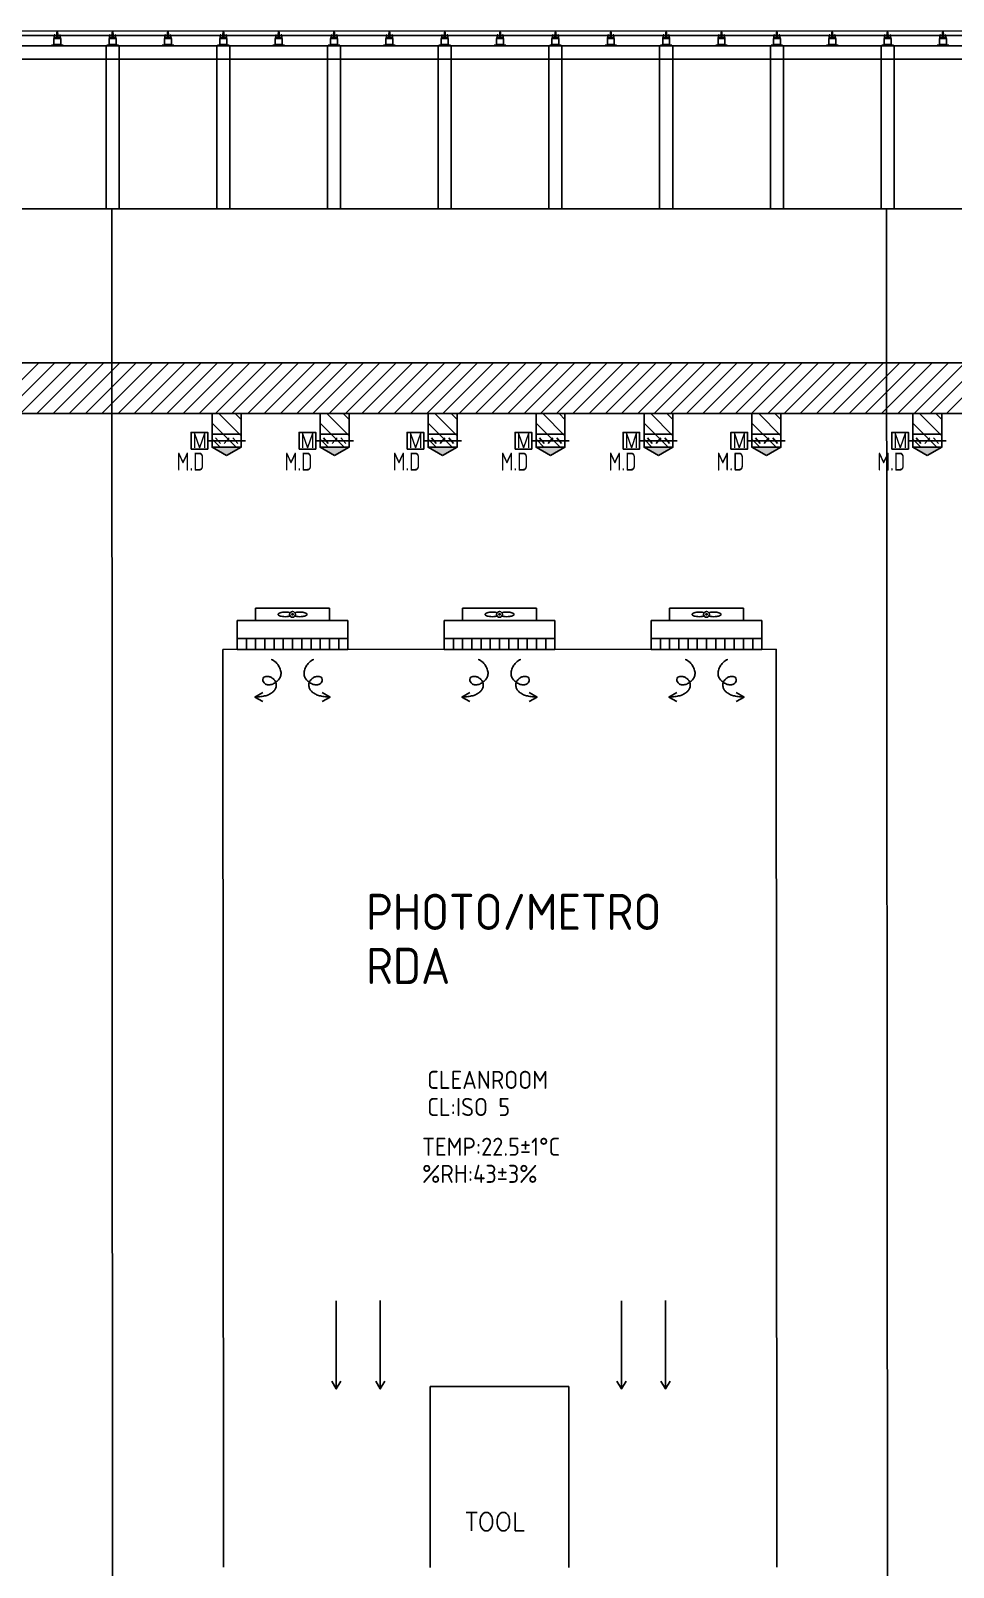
# Model space of a CAD drawing. Header units: millimetres. Extents: x -4 to 727, y 2288 to 2890.
# Drawn here: x 374.5 to 489.3, y 2437.5 to 2628.6 of the extents above; entities that cross this region are included whole.
import ezdxf
from ezdxf.enums import TextEntityAlignment as Align

# ---------------------------------------------------------------- set-up
doc = ezdxf.new("R2010")
doc.units = ezdxf.units.MM
for name, color, linetype in [('M-CEQPM-MAU', 22, 'Continuous'), ('M-CMDUCT-LINE', 15, 'Continuous'), ('M-EQPM-TXT', 4, 'Continuous'), ('M-HVAC-CMDUCT', 150, 'Continuous'), ('M-HVAC-DAPR', 2, 'Continuous'), ('U-EX-TXT', 4, 'Continuous')]:
    doc.layers.add(name, color=color, linetype=linetype)
doc.styles.add('AA-TXT', font='isocp.shx', dxfattribs={"bigfont": 'chineset.shx'})
doc.styles.add('STDTEXT', font='simplex.shx', dxfattribs={"bigfont": 'china.shx'})

msp = doc.modelspace()

# ---------------------------------------------------------------- hatches: boundary and pattern name
at = {"layer": 'M-CMDUCT-LINE'}
h = msp.add_hatch(dxfattribs=at)
h.set_pattern_fill('ANSI31', color=256, scale=0.45, style=0)
h.set_pattern_definition([(45, (-3256.2213, 1206.4732), (-1.0102788, 1.0102788), [])])
h.paths.add_polyline_path([(148.862, 2587.312), (590.917, 2587.312), (590.917, 2581.012), (148.862, 2581.012)])
at = {"layer": 'M-HVAC-CMDUCT'}
h = msp.add_hatch(dxfattribs=at)
h.set_pattern_fill('ANSI31', color=256, scale=0.45, angle=90, style=0)
h.set_pattern_definition([(135, (555.8943, 3336.3333), (-1.0102788, -1.0102788), [])])
h.paths.add_polyline_path([(397.087, 2581.012), (397.087, 2576.822), (400.687, 2576.822), (400.687, 2581.012)])
h = msp.add_hatch(dxfattribs=at)
h.set_pattern_fill('ANSI31', color=256, scale=0.45, angle=90, style=0)
h.set_pattern_definition([(135, (569.3236, 3336.3333), (-1.0102788, -1.0102788), [])])
h.paths.add_polyline_path([(410.516, 2581.012), (410.516, 2576.822), (414.116, 2576.822), (414.116, 2581.012)])
h = msp.add_hatch(dxfattribs=at)
h.set_pattern_fill('ANSI31', color=256, scale=0.45, angle=90, style=0)
h.set_pattern_definition([(135, (582.7529, 3336.3333), (-1.0102788, -1.0102788), [])])
h.paths.add_polyline_path([(423.946, 2581.012), (423.946, 2576.822), (427.546, 2576.822), (427.546, 2581.012)])
h = msp.add_hatch(dxfattribs=at)
h.set_pattern_fill('ANSI31', color=256, scale=0.45, angle=90, style=0)
h.set_pattern_definition([(135, (596.1822, 3336.3333), (-1.0102788, -1.0102788), [])])
h.paths.add_polyline_path([(437.375, 2581.012), (437.375, 2576.822), (440.975, 2576.822), (440.975, 2581.012)])
h = msp.add_hatch(dxfattribs=at)
h.set_pattern_fill('ANSI31', color=256, scale=0.45, angle=90, style=0)
h.set_pattern_definition([(135, (609.6115, 3336.3333), (-1.0102788, -1.0102788), [])])
h.paths.add_polyline_path([(450.804, 2581.012), (450.804, 2576.822), (454.404, 2576.822), (454.404, 2581.012)])
h = msp.add_hatch(dxfattribs=at)
h.set_pattern_fill('ANSI31', color=256, scale=0.45, angle=90, style=0)
h.set_pattern_definition([(135, (623.0408, 3336.3333), (-1.0102788, -1.0102788), [])])
h.paths.add_polyline_path([(464.234, 2581.012), (464.234, 2576.822), (467.834, 2576.822), (467.834, 2581.012)])
h = msp.add_hatch(dxfattribs=at)
h.set_pattern_fill('ANSI31', color=256, scale=0.45, angle=90, style=0)
h.set_pattern_definition([(135, (643.0414, 3336.3333), (-1.0102788, -1.0102788), [])])
h.paths.add_polyline_path([(484.234, 2581.012), (484.234, 2576.822), (487.834, 2576.822), (487.834, 2581.012)])
for points in [[(397.087, 2576.822), (400.687, 2576.822), (398.887, 2575.783)], [(410.516, 2576.822), (414.116, 2576.822), (412.316, 2575.783)], [(423.946, 2576.822), (427.546, 2576.822), (425.746, 2575.783)], [(437.375, 2576.822), (440.975, 2576.822), (439.175, 2575.783)], [(450.804, 2576.822), (454.404, 2576.822), (452.604, 2575.783)], [(464.234, 2576.822), (467.834, 2576.822), (466.034, 2575.783)], [(484.234, 2576.822), (487.834, 2576.822), (486.034, 2575.783)]]:
    msp.add_hatch(color=256, dxfattribs=at).paths.add_polyline_path(points)

# ---------------------------------------------------------------- linework, layer by layer
at = {"ltscale": 1000}
msp.add_line((137.266, 2606.492), (577.451, 2606.492), dxfattribs=at)
at = {"layer": 'M-CEQPM-MAU', "ltscale": 0.1}
for p, q in [((137.266, 2628.568), (577.451, 2628.647)), ((577.451, 2628.074), (137.266, 2627.996)), ((377.393, 2627.701), (377.393, 2626.94)), ((378.257, 2627.701), (377.393, 2627.701)), ((378.221, 2627.823), (377.428, 2627.823)), ((377.428, 2627.701), (377.428, 2627.823)), ((377.45, 2628.118), (377.524, 2628.118)), ((377.45, 2628.118), (377.45, 2627.823)), ((377.524, 2628.118), (377.524, 2628.058)), ((377.778, 2628.058), (377.524, 2628.058)), ((377.825, 2628.632), (377.733, 2628.058)), ((377.781, 2628.118), (377.767, 2627.823)), ((377.868, 2628.118), (377.781, 2628.118)), ((377.825, 2628.632), (377.917, 2628.058)), ((377.868, 2628.118), (377.883, 2627.823)), ((378.126, 2628.058), (377.871, 2628.058)), ((378.126, 2628.118), (378.126, 2628.058)), ((378.199, 2628.118), (378.126, 2628.118)), ((378.199, 2628.118), (378.199, 2627.823)), ((378.221, 2627.701), (378.221, 2627.823)), ((378.257, 2627.701), (378.257, 2626.94)), ((384.278, 2627.701), (384.278, 2626.94)), ((385.142, 2627.701), (384.278, 2627.701)), ((385.106, 2627.823), (384.313, 2627.823)), ((384.313, 2627.701), (384.313, 2627.823)), ((384.335, 2628.118), (384.409, 2628.118)), ((384.335, 2628.118), (384.335, 2627.823)), ((384.409, 2628.118), (384.409, 2628.058)), ((384.663, 2628.058), (384.409, 2628.058)), ((384.71, 2628.632), (384.618, 2628.058)), ((384.666, 2628.118), (384.652, 2627.823)), ((384.753, 2628.118), (384.666, 2628.118)), ((384.71, 2628.632), (384.802, 2628.058)), ((384.753, 2628.118), (384.768, 2627.823)), ((385.011, 2628.058), (384.756, 2628.058)), ((385.011, 2628.118), (385.011, 2628.058)), ((385.084, 2628.118), (385.011, 2628.118)), ((385.084, 2628.118), (385.084, 2627.823)), ((385.106, 2627.701), (385.106, 2627.823)), ((385.142, 2627.701), (385.142, 2626.94)), ((391.163, 2627.701), (391.163, 2626.94)), ((392.027, 2627.701), (391.163, 2627.701)), ((391.991, 2627.823), (391.198, 2627.823)), ((391.198, 2627.701), (391.198, 2627.823)), ((391.22, 2628.118), (391.294, 2628.118)), ((391.22, 2628.118), (391.22, 2627.823)), ((391.294, 2628.118), (391.294, 2628.058)), ((391.548, 2628.058), (391.294, 2628.058)), ((391.595, 2628.632), (391.503, 2628.058)), ((391.551, 2628.118), (391.537, 2627.823)), ((391.638, 2628.118), (391.551, 2628.118)), ((391.595, 2628.632), (391.687, 2628.058)), ((391.638, 2628.118), (391.653, 2627.823)), ((391.896, 2628.058), (391.641, 2628.058)), ((391.896, 2628.118), (391.896, 2628.058)), ((391.969, 2628.118), (391.896, 2628.118)), ((391.969, 2628.118), (391.969, 2627.823)), ((391.991, 2627.701), (391.991, 2627.823)), ((392.027, 2627.701), (392.027, 2626.94)), ((398.048, 2627.701), (398.048, 2626.94)), ((398.912, 2627.701), (398.048, 2627.701)), ((398.876, 2627.823), (398.083, 2627.823)), ((398.083, 2627.701), (398.083, 2627.823)), ((398.105, 2628.118), (398.179, 2628.118)), ((398.105, 2628.118), (398.105, 2627.823)), ((398.179, 2628.118), (398.179, 2628.058)), ((398.433, 2628.058), (398.179, 2628.058)), ((398.48, 2628.632), (398.388, 2628.058)), ((398.436, 2628.118), (398.422, 2627.823)), ((398.523, 2628.118), (398.436, 2628.118)), ((398.48, 2628.632), (398.572, 2628.058)), ((398.523, 2628.118), (398.538, 2627.823)), ((398.781, 2628.058), (398.526, 2628.058)), ((398.781, 2628.118), (398.781, 2628.058)), ((398.854, 2628.118), (398.781, 2628.118)), ((398.854, 2628.118), (398.854, 2627.823)), ((398.876, 2627.701), (398.876, 2627.823)), ((398.912, 2627.701), (398.912, 2626.94)), ((404.933, 2627.701), (404.933, 2626.94)), ((405.797, 2627.701), (404.933, 2627.701)), ((405.761, 2627.823), (404.968, 2627.823)), ((404.968, 2627.701), (404.968, 2627.823)), ((404.99, 2628.118), (405.064, 2628.118)), ((404.99, 2628.118), (404.99, 2627.823)), ((405.064, 2628.118), (405.064, 2628.058)), ((405.318, 2628.058), (405.064, 2628.058)), ((405.365, 2628.632), (405.273, 2628.058)), ((405.321, 2628.118), (405.307, 2627.823)), ((405.408, 2628.118), (405.321, 2628.118)), ((405.365, 2628.632), (405.457, 2628.058)), ((405.408, 2628.118), (405.423, 2627.823)), ((405.666, 2628.058), (405.411, 2628.058)), ((405.666, 2628.118), (405.666, 2628.058)), ((405.739, 2628.118), (405.666, 2628.118)), ((405.739, 2628.118), (405.739, 2627.823)), ((405.761, 2627.701), (405.761, 2627.823)), ((405.797, 2627.701), (405.797, 2626.94)), ((411.818, 2627.701), (411.818, 2626.94)), ((412.682, 2627.701), (411.818, 2627.701)), ((412.646, 2627.823), (411.853, 2627.823)), ((411.853, 2627.701), (411.853, 2627.823)), ((411.875, 2628.118), (411.949, 2628.118)), ((411.875, 2628.118), (411.875, 2627.823)), ((411.949, 2628.118), (411.949, 2628.058)), ((412.203, 2628.058), (411.949, 2628.058)), ((412.25, 2628.632), (412.158, 2628.058)), ((412.206, 2628.118), (412.192, 2627.823)), ((412.293, 2628.118), (412.206, 2628.118)), ((412.25, 2628.632), (412.342, 2628.058)), ((412.293, 2628.118), (412.308, 2627.823)), ((412.551, 2628.058), (412.296, 2628.058)), ((412.551, 2628.118), (412.551, 2628.058)), ((412.624, 2628.118), (412.551, 2628.118)), ((412.624, 2628.118), (412.624, 2627.823)), ((412.646, 2627.701), (412.646, 2627.823)), ((412.682, 2627.701), (412.682, 2626.94)), ((418.703, 2627.701), (418.703, 2626.94)), ((419.567, 2627.701), (418.703, 2627.701)), ((419.531, 2627.823), (418.738, 2627.823)), ((418.738, 2627.701), (418.738, 2627.823)), ((418.76, 2628.118), (418.834, 2628.118)), ((418.76, 2628.118), (418.76, 2627.823)), ((418.834, 2628.118), (418.834, 2628.058)), ((419.088, 2628.058), (418.834, 2628.058)), ((419.135, 2628.632), (419.043, 2628.058)), ((419.091, 2628.118), (419.077, 2627.823)), ((419.178, 2628.118), (419.091, 2628.118)), ((419.135, 2628.632), (419.227, 2628.058)), ((419.178, 2628.118), (419.193, 2627.823)), ((419.436, 2628.058), (419.181, 2628.058)), ((419.436, 2628.118), (419.436, 2628.058)), ((419.509, 2628.118), (419.436, 2628.118)), ((419.509, 2628.118), (419.509, 2627.823)), ((419.531, 2627.701), (419.531, 2627.823)), ((419.567, 2627.701), (419.567, 2626.94)), ((425.588, 2627.701), (425.588, 2626.94)), ((426.452, 2627.701), (425.588, 2627.701)), ((426.416, 2627.823), (425.623, 2627.823)), ((425.623, 2627.701), (425.623, 2627.823)), ((425.645, 2628.118), (425.719, 2628.118)), ((425.645, 2628.118), (425.645, 2627.823)), ((425.719, 2628.118), (425.719, 2628.058)), ((425.973, 2628.058), (425.719, 2628.058)), ((426.02, 2628.632), (425.928, 2628.058)), ((425.976, 2628.118), (425.962, 2627.823)), ((426.063, 2628.118), (425.976, 2628.118)), ((426.02, 2628.632), (426.112, 2628.058)), ((426.063, 2628.118), (426.078, 2627.823)), ((426.321, 2628.058), (426.066, 2628.058)), ((426.321, 2628.118), (426.321, 2628.058)), ((426.394, 2628.118), (426.321, 2628.118)), ((426.394, 2628.118), (426.394, 2627.823)), ((426.416, 2627.701), (426.416, 2627.823)), ((426.452, 2627.701), (426.452, 2626.94)), ((432.473, 2627.701), (432.473, 2626.94)), ((433.337, 2627.701), (432.473, 2627.701)), ((433.301, 2627.823), (432.508, 2627.823)), ((432.508, 2627.701), (432.508, 2627.823)), ((432.53, 2628.118), (432.604, 2628.118)), ((432.53, 2628.118), (432.53, 2627.823)), ((432.604, 2628.118), (432.604, 2628.058)), ((432.858, 2628.058), (432.604, 2628.058)), ((432.905, 2628.632), (432.813, 2628.058)), ((432.861, 2628.118), (432.847, 2627.823)), ((432.948, 2628.118), (432.861, 2628.118)), ((432.905, 2628.632), (432.997, 2628.058)), ((432.948, 2628.118), (432.963, 2627.823)), ((433.206, 2628.058), (432.951, 2628.058)), ((433.206, 2628.118), (433.206, 2628.058)), ((433.279, 2628.118), (433.206, 2628.118)), ((433.279, 2628.118), (433.279, 2627.823)), ((433.301, 2627.701), (433.301, 2627.823)), ((433.337, 2627.701), (433.337, 2626.94)), ((439.358, 2627.701), (439.358, 2626.94)), ((440.222, 2627.701), (439.358, 2627.701)), ((440.186, 2627.823), (439.393, 2627.823)), ((439.393, 2627.701), (439.393, 2627.823)), ((439.415, 2628.118), (439.489, 2628.118)), ((439.415, 2628.118), (439.415, 2627.823)), ((439.489, 2628.118), (439.489, 2628.058)), ((439.743, 2628.058), (439.489, 2628.058)), ((439.79, 2628.632), (439.698, 2628.058)), ((439.746, 2628.118), (439.732, 2627.823)), ((439.833, 2628.118), (439.746, 2628.118)), ((439.79, 2628.632), (439.882, 2628.058)), ((439.833, 2628.118), (439.848, 2627.823)), ((440.091, 2628.058), (439.836, 2628.058)), ((440.091, 2628.118), (440.091, 2628.058)), ((440.164, 2628.118), (440.091, 2628.118)), ((440.164, 2628.118), (440.164, 2627.823)), ((440.186, 2627.701), (440.186, 2627.823)), ((440.222, 2627.701), (440.222, 2626.94)), ((446.243, 2627.701), (446.243, 2626.94)), ((447.107, 2627.701), (446.243, 2627.701)), ((447.071, 2627.823), (446.278, 2627.823)), ((446.278, 2627.701), (446.278, 2627.823)), ((446.3, 2628.118), (446.374, 2628.118)), ((446.3, 2628.118), (446.3, 2627.823)), ((446.374, 2628.118), (446.374, 2628.058)), ((446.628, 2628.058), (446.374, 2628.058)), ((446.675, 2628.632), (446.583, 2628.058)), ((446.631, 2628.118), (446.617, 2627.823)), ((446.718, 2628.118), (446.631, 2628.118)), ((446.675, 2628.632), (446.767, 2628.058)), ((446.718, 2628.118), (446.733, 2627.823)), ((446.976, 2628.058), (446.721, 2628.058)), ((446.976, 2628.118), (446.976, 2628.058)), ((447.049, 2628.118), (446.976, 2628.118)), ((447.049, 2628.118), (447.049, 2627.823)), ((447.071, 2627.701), (447.071, 2627.823)), ((447.107, 2627.701), (447.107, 2626.94)), ((453.128, 2627.701), (453.128, 2626.94)), ((453.992, 2627.701), (453.128, 2627.701)), ((453.956, 2627.823), (453.163, 2627.823)), ((453.163, 2627.701), (453.163, 2627.823)), ((453.185, 2628.118), (453.259, 2628.118)), ((453.185, 2628.118), (453.185, 2627.823)), ((453.259, 2628.118), (453.259, 2628.058)), ((453.513, 2628.058), (453.259, 2628.058)), ((453.56, 2628.632), (453.468, 2628.058)), ((453.516, 2628.118), (453.502, 2627.823)), ((453.603, 2628.118), (453.516, 2628.118)), ((453.56, 2628.632), (453.652, 2628.058)), ((453.603, 2628.118), (453.618, 2627.823)), ((453.861, 2628.058), (453.606, 2628.058)), ((453.861, 2628.118), (453.861, 2628.058)), ((453.934, 2628.118), (453.861, 2628.118)), ((453.934, 2628.118), (453.934, 2627.823)), ((453.956, 2627.701), (453.956, 2627.823)), ((453.992, 2627.701), (453.992, 2626.94)), ((460.013, 2627.701), (460.013, 2626.94)), ((460.877, 2627.701), (460.013, 2627.701)), ((460.841, 2627.823), (460.048, 2627.823)), ((460.048, 2627.701), (460.048, 2627.823)), ((460.07, 2628.118), (460.144, 2628.118)), ((460.07, 2628.118), (460.07, 2627.823)), ((460.144, 2628.118), (460.144, 2628.058)), ((460.398, 2628.058), (460.144, 2628.058)), ((460.445, 2628.632), (460.353, 2628.058)), ((460.401, 2628.118), (460.387, 2627.823)), ((460.488, 2628.118), (460.401, 2628.118)), ((460.445, 2628.632), (460.537, 2628.058)), ((460.488, 2628.118), (460.503, 2627.823)), ((460.746, 2628.058), (460.491, 2628.058)), ((460.746, 2628.118), (460.746, 2628.058)), ((460.819, 2628.118), (460.746, 2628.118)), ((460.819, 2628.118), (460.819, 2627.823)), ((460.841, 2627.701), (460.841, 2627.823)), ((460.877, 2627.701), (460.877, 2626.94)), ((466.898, 2627.701), (466.898, 2626.94)), ((467.762, 2627.701), (466.898, 2627.701)), ((467.726, 2627.823), (466.933, 2627.823)), ((466.933, 2627.701), (466.933, 2627.823)), ((466.955, 2628.118), (467.029, 2628.118)), ((466.955, 2628.118), (466.955, 2627.823)), ((467.029, 2628.118), (467.029, 2628.058)), ((467.283, 2628.058), (467.029, 2628.058)), ((467.33, 2628.632), (467.238, 2628.058)), ((467.286, 2628.118), (467.272, 2627.823)), ((467.373, 2628.118), (467.286, 2628.118)), ((467.33, 2628.632), (467.422, 2628.058)), ((467.373, 2628.118), (467.388, 2627.823)), ((467.631, 2628.058), (467.376, 2628.058)), ((467.631, 2628.118), (467.631, 2628.058)), ((467.704, 2628.118), (467.631, 2628.118)), ((467.704, 2628.118), (467.704, 2627.823)), ((467.726, 2627.701), (467.726, 2627.823)), ((467.762, 2627.701), (467.762, 2626.94)), ((473.783, 2627.701), (473.783, 2626.94)), ((474.647, 2627.701), (473.783, 2627.701)), ((474.611, 2627.823), (473.818, 2627.823)), ((473.818, 2627.701), (473.818, 2627.823)), ((473.84, 2628.118), (473.914, 2628.118)), ((473.84, 2628.118), (473.84, 2627.823)), ((473.914, 2628.118), (473.914, 2628.058)), ((474.168, 2628.058), (473.914, 2628.058)), ((474.215, 2628.632), (474.123, 2628.058)), ((474.171, 2628.118), (474.157, 2627.823)), ((474.258, 2628.118), (474.171, 2628.118)), ((474.215, 2628.632), (474.307, 2628.058)), ((474.258, 2628.118), (474.273, 2627.823)), ((474.516, 2628.058), (474.261, 2628.058)), ((474.516, 2628.118), (474.516, 2628.058)), ((474.589, 2628.118), (474.516, 2628.118)), ((474.589, 2628.118), (474.589, 2627.823)), ((474.611, 2627.701), (474.611, 2627.823)), ((474.647, 2627.701), (474.647, 2626.94)), ((480.668, 2627.701), (480.668, 2626.94)), ((481.532, 2627.701), (480.668, 2627.701)), ((481.496, 2627.823), (480.703, 2627.823)), ((480.703, 2627.701), (480.703, 2627.823)), ((480.725, 2628.118), (480.799, 2628.118)), ((480.725, 2628.118), (480.725, 2627.823)), ((480.799, 2628.118), (480.799, 2628.058)), ((481.053, 2628.058), (480.799, 2628.058)), ((481.1, 2628.632), (481.008, 2628.058)), ((481.056, 2628.118), (481.042, 2627.823)), ((481.143, 2628.118), (481.056, 2628.118)), ((481.1, 2628.632), (481.192, 2628.058)), ((481.143, 2628.118), (481.158, 2627.823)), ((481.401, 2628.058), (481.146, 2628.058)), ((481.401, 2628.118), (481.401, 2628.058)), ((481.474, 2628.118), (481.401, 2628.118)), ((481.474, 2628.118), (481.474, 2627.823)), ((481.496, 2627.701), (481.496, 2627.823)), ((481.532, 2627.701), (481.532, 2626.94)), ((487.553, 2627.701), (487.553, 2626.94)), ((488.417, 2627.701), (487.553, 2627.701)), ((488.381, 2627.823), (487.588, 2627.823)), ((487.588, 2627.701), (487.588, 2627.823)), ((487.61, 2628.118), (487.684, 2628.118)), ((487.61, 2628.118), (487.61, 2627.823)), ((487.684, 2628.118), (487.684, 2628.058)), ((487.938, 2628.058), (487.684, 2628.058)), ((487.985, 2628.632), (487.893, 2628.058)), ((487.941, 2628.118), (487.927, 2627.823)), ((488.028, 2628.118), (487.941, 2628.118)), ((487.985, 2628.632), (488.077, 2628.058)), ((488.028, 2628.118), (488.043, 2627.823)), ((488.286, 2628.058), (488.031, 2628.058)), ((488.286, 2628.118), (488.286, 2628.058)), ((488.359, 2628.118), (488.286, 2628.118)), ((488.359, 2628.118), (488.359, 2627.823)), ((488.381, 2627.701), (488.381, 2627.823)), ((488.417, 2627.701), (488.417, 2626.94)), ((378.545, 2626.866), (377.105, 2626.866)), ((377.105, 2626.866), (377.105, 2626.749)), ((378.545, 2626.749), (377.105, 2626.749)), ((377.393, 2626.94), (378.257, 2626.94)), ((377.44, 2626.94), (377.44, 2626.87)), ((378.21, 2626.94), (378.21, 2626.866)), ((378.545, 2626.866), (378.545, 2626.749)), ((385.43, 2626.866), (383.99, 2626.866)), ((383.99, 2626.866), (383.99, 2626.749)), ((385.43, 2626.749), (383.99, 2626.749)), ((384.278, 2626.94), (385.142, 2626.94)), ((384.325, 2626.94), (384.325, 2626.87)), ((385.095, 2626.94), (385.095, 2626.866)), ((385.43, 2626.866), (385.43, 2626.749)), ((392.315, 2626.866), (390.875, 2626.866)), ((390.875, 2626.866), (390.875, 2626.749)), ((392.315, 2626.749), (390.875, 2626.749)), ((391.163, 2626.94), (392.027, 2626.94)), ((391.21, 2626.94), (391.21, 2626.87)), ((391.98, 2626.94), (391.98, 2626.866)), ((392.315, 2626.866), (392.315, 2626.749)), ((399.2, 2626.866), (397.76, 2626.866)), ((397.76, 2626.866), (397.76, 2626.749)), ((399.2, 2626.749), (397.76, 2626.749)), ((398.048, 2626.94), (398.912, 2626.94)), ((398.095, 2626.94), (398.095, 2626.87)), ((398.865, 2626.94), (398.865, 2626.866)), ((399.2, 2626.866), (399.2, 2626.749)), ((406.085, 2626.866), (404.645, 2626.866)), ((404.645, 2626.866), (404.645, 2626.749)), ((406.085, 2626.749), (404.645, 2626.749)), ((404.933, 2626.94), (405.797, 2626.94)), ((404.98, 2626.94), (404.98, 2626.87)), ((405.75, 2626.94), (405.75, 2626.866)), ((406.085, 2626.866), (406.085, 2626.749)), ((412.97, 2626.866), (411.53, 2626.866)), ((411.53, 2626.866), (411.53, 2626.749)), ((412.97, 2626.749), (411.53, 2626.749)), ((411.818, 2626.94), (412.682, 2626.94)), ((411.865, 2626.94), (411.865, 2626.87)), ((412.635, 2626.94), (412.635, 2626.866)), ((412.97, 2626.866), (412.97, 2626.749)), ((419.855, 2626.866), (418.415, 2626.866)), ((418.415, 2626.866), (418.415, 2626.749)), ((419.855, 2626.749), (418.415, 2626.749)), ((418.703, 2626.94), (419.567, 2626.94)), ((418.75, 2626.94), (418.75, 2626.87)), ((419.52, 2626.94), (419.52, 2626.866)), ((419.855, 2626.866), (419.855, 2626.749)), ((426.74, 2626.866), (425.3, 2626.866)), ((425.3, 2626.866), (425.3, 2626.749)), ((426.74, 2626.749), (425.3, 2626.749)), ((425.588, 2626.94), (426.452, 2626.94)), ((425.635, 2626.94), (425.635, 2626.87)), ((426.405, 2626.94), (426.405, 2626.866)), ((426.74, 2626.866), (426.74, 2626.749)), ((433.625, 2626.866), (432.185, 2626.866)), ((432.185, 2626.866), (432.185, 2626.749)), ((433.625, 2626.749), (432.185, 2626.749)), ((432.473, 2626.94), (433.337, 2626.94)), ((432.52, 2626.94), (432.52, 2626.87)), ((433.29, 2626.94), (433.29, 2626.866)), ((433.625, 2626.866), (433.625, 2626.749)), ((440.51, 2626.866), (439.07, 2626.866)), ((439.07, 2626.866), (439.07, 2626.749)), ((440.51, 2626.749), (439.07, 2626.749)), ((439.358, 2626.94), (440.222, 2626.94)), ((439.405, 2626.94), (439.405, 2626.87)), ((440.175, 2626.94), (440.175, 2626.866)), ((440.51, 2626.866), (440.51, 2626.749)), ((447.395, 2626.866), (445.955, 2626.866)), ((445.955, 2626.866), (445.955, 2626.749)), ((447.395, 2626.749), (445.955, 2626.749)), ((446.243, 2626.94), (447.107, 2626.94)), ((446.29, 2626.94), (446.29, 2626.87)), ((447.06, 2626.94), (447.06, 2626.866)), ((447.395, 2626.866), (447.395, 2626.749)), ((454.28, 2626.866), (452.84, 2626.866)), ((452.84, 2626.866), (452.84, 2626.749)), ((454.28, 2626.749), (452.84, 2626.749)), ((453.128, 2626.94), (453.992, 2626.94)), ((453.175, 2626.94), (453.175, 2626.87)), ((453.945, 2626.94), (453.945, 2626.866)), ((454.28, 2626.866), (454.28, 2626.749)), ((461.165, 2626.866), (459.725, 2626.866)), ((459.725, 2626.866), (459.725, 2626.749)), ((461.165, 2626.749), (459.725, 2626.749)), ((460.013, 2626.94), (460.877, 2626.94)), ((460.06, 2626.94), (460.06, 2626.87)), ((460.83, 2626.94), (460.83, 2626.866)), ((461.165, 2626.866), (461.165, 2626.749)), ((468.05, 2626.866), (466.61, 2626.866)), ((466.61, 2626.866), (466.61, 2626.749)), ((468.05, 2626.749), (466.61, 2626.749)), ((466.898, 2626.94), (467.762, 2626.94)), ((466.945, 2626.94), (466.945, 2626.87)), ((467.715, 2626.94), (467.715, 2626.866)), ((468.05, 2626.866), (468.05, 2626.749)), ((474.935, 2626.866), (473.495, 2626.866)), ((473.495, 2626.866), (473.495, 2626.749)), ((474.935, 2626.749), (473.495, 2626.749)), ((473.783, 2626.94), (474.647, 2626.94)), ((473.83, 2626.94), (473.83, 2626.87)), ((474.6, 2626.94), (474.6, 2626.866)), ((474.935, 2626.866), (474.935, 2626.749)), ((481.82, 2626.866), (480.38, 2626.866)), ((480.38, 2626.866), (480.38, 2626.749)), ((481.82, 2626.749), (480.38, 2626.749)), ((480.668, 2626.94), (481.532, 2626.94)), ((480.715, 2626.94), (480.715, 2626.87)), ((481.485, 2626.94), (481.485, 2626.866)), ((481.82, 2626.866), (481.82, 2626.749)), ((488.705, 2626.866), (487.265, 2626.866)), ((487.265, 2626.866), (487.265, 2626.749)), ((488.705, 2626.749), (487.265, 2626.749)), ((487.553, 2626.94), (488.417, 2626.94)), ((487.6, 2626.94), (487.6, 2626.87)), ((488.37, 2626.94), (488.37, 2626.866)), ((488.705, 2626.866), (488.705, 2626.749)), ((402.5, 2555.256), (402.5, 2556.786)), ((402.5, 2556.786), (411.68, 2556.786)), ((411.68, 2556.786), (411.68, 2555.256)), ((428.247, 2555.256), (428.247, 2556.786)), ((428.247, 2556.786), (437.427, 2556.786)), ((437.427, 2556.786), (437.427, 2555.256)), ((453.993, 2555.256), (453.993, 2556.786)), ((453.993, 2556.786), (463.173, 2556.786)), ((463.173, 2556.786), (463.173, 2555.256)), ((400.205, 2555.256), (402.5, 2555.256)), ((400.205, 2555.256), (400.205, 2551.656)), ((411.68, 2555.256), (402.5, 2555.256)), ((413.975, 2555.256), (411.68, 2555.256)), ((413.975, 2551.656), (413.975, 2555.256)), ((425.952, 2555.256), (428.247, 2555.256)), ((425.952, 2555.256), (425.952, 2551.656)), ((437.427, 2555.256), (428.247, 2555.256)), ((439.722, 2555.256), (437.427, 2555.256)), ((439.722, 2551.656), (439.722, 2555.256)), ((451.698, 2555.256), (453.993, 2555.256)), ((451.698, 2555.256), (451.698, 2551.656)), ((463.173, 2555.256), (453.993, 2555.256)), ((465.468, 2555.256), (463.173, 2555.256)), ((465.468, 2551.656), (465.468, 2555.256)), ((400.205, 2553.006), (413.975, 2553.006)), ((401.352, 2551.656), (401.352, 2553.006)), ((402.5, 2551.656), (402.5, 2553.006)), ((403.647, 2551.656), (403.647, 2553.006)), ((404.795, 2551.656), (404.795, 2553.006)), ((405.942, 2551.656), (405.942, 2553.006)), ((407.09, 2551.656), (407.09, 2553.006)), ((408.237, 2551.656), (408.237, 2553.006)), ((409.385, 2551.656), (409.385, 2553.006)), ((410.532, 2551.656), (410.532, 2553.006)), ((411.68, 2551.656), (411.68, 2553.006)), ((412.827, 2551.656), (412.827, 2553.006)), ((425.952, 2553.006), (439.722, 2553.006)), ((427.099, 2551.656), (427.099, 2553.006)), ((428.247, 2551.656), (428.247, 2553.006)), ((429.394, 2551.656), (429.394, 2553.006)), ((430.542, 2551.656), (430.542, 2553.006)), ((431.689, 2551.656), (431.689, 2553.006)), ((432.837, 2551.656), (432.837, 2553.006)), ((433.984, 2551.656), (433.984, 2553.006)), ((435.132, 2551.656), (435.132, 2553.006)), ((436.279, 2551.656), (436.279, 2553.006)), ((437.427, 2551.656), (437.427, 2553.006)), ((438.574, 2551.656), (438.574, 2553.006)), ((451.698, 2553.006), (465.468, 2553.006)), ((452.846, 2551.656), (452.846, 2553.006)), ((453.993, 2551.656), (453.993, 2553.006)), ((455.141, 2551.656), (455.141, 2553.006)), ((456.288, 2551.656), (456.288, 2553.006)), ((457.436, 2551.656), (457.436, 2553.006)), ((458.583, 2551.656), (458.583, 2553.006)), ((459.731, 2551.656), (459.731, 2553.006)), ((460.878, 2551.656), (460.878, 2553.006)), ((462.026, 2551.656), (462.026, 2553.006)), ((463.173, 2551.656), (463.173, 2553.006)), ((464.321, 2551.656), (464.321, 2553.006)), ((398.418, 2551.638), (467.255, 2551.675)), ((398.495, 2437.453), (398.418, 2551.638)), ((400.205, 2551.656), (413.975, 2551.656)), ((425.952, 2551.656), (439.722, 2551.656)), ((451.698, 2551.656), (465.468, 2551.656)), ((467.331, 2437.453), (467.255, 2551.675))]:
    msp.add_line(p, q, dxfattribs=at)
at = {"layer": 'M-CEQPM-MAU'}
for p, q in [((384.594, 2606.445), (384.725, 2415.257)), ((480.984, 2606.492), (481.115, 2415.304)), ((424.225, 2437.436), (424.225, 2459.936)), ((424.225, 2459.936), (441.448, 2459.936)), ((441.448, 2459.936), (441.448, 2437.436))]:
    msp.add_line(p, q, dxfattribs=at)
at = {"layer": 'M-CEQPM-MAU', "ltscale": 0.1}
msp.add_lwpolyline([(577.451, 2625.129), (137.266, 2625.129), (137.266, 2626.749), (577.451, 2626.749)], dxfattribs=at)
for points in [[(383.9, 2606.492), (383.9, 2626.749), (385.52, 2626.749), (385.52, 2606.492)], [(397.67, 2606.492), (397.67, 2626.749), (399.29, 2626.749), (399.29, 2606.492)], [(411.44, 2606.492), (411.44, 2626.749), (413.06, 2626.749), (413.06, 2606.492)], [(425.21, 2606.492), (425.21, 2626.749), (426.83, 2626.749), (426.83, 2606.492)], [(438.98, 2606.492), (438.98, 2626.749), (440.6, 2626.749), (440.6, 2606.492)], [(452.75, 2606.492), (452.75, 2626.749), (454.37, 2626.749), (454.37, 2606.492)], [(466.52, 2606.492), (466.52, 2626.749), (468.14, 2626.749), (468.14, 2606.492)], [(480.29, 2606.492), (480.29, 2626.749), (481.91, 2626.749), (481.91, 2606.492)]]:
    msp.add_lwpolyline(points, close=True, dxfattribs=at)
for points in [[(406.797, 2556.231, 0.0396595), (406.556, 2556.282, 0.0326137), (406.188, 2556.306, 0.0326137), (405.82, 2556.282, 0.0440874), (405.553, 2556.223, 0.0867213), (405.333, 2556.108, 0.233651), (405.29, 2556.021, 0.233651), (405.333, 2555.935, 0.0867213), (405.553, 2555.82, 0.0440874), (405.82, 2555.761, 0.0326137), (406.188, 2555.737, 0.0326137), (406.556, 2555.761, 0.0396595), (406.797, 2555.812)], [(407.383, 2556.231, -0.0396595), (407.623, 2556.282, -0.0326137), (407.992, 2556.306, -0.0326137), (408.36, 2556.282, -0.0440874), (408.627, 2556.223, -0.0867213), (408.847, 2556.108, -0.233651), (408.89, 2556.021, -0.233651), (408.847, 2555.935, -0.0867213), (408.627, 2555.82, -0.0440874), (408.36, 2555.761, -0.0326137), (407.992, 2555.737, -0.0326137), (407.623, 2555.761, -0.0396595), (407.383, 2555.812)], [(432.544, 2556.231, 0.0396595), (432.303, 2556.282, 0.0326137), (431.935, 2556.306, 0.0326137), (431.566, 2556.282, 0.0440874), (431.3, 2556.223, 0.0867213), (431.079, 2556.108, 0.233651), (431.037, 2556.021, 0.233651), (431.079, 2555.935, 0.0867213), (431.3, 2555.82, 0.0440874), (431.566, 2555.761, 0.0326137), (431.935, 2555.737, 0.0326137), (432.303, 2555.761, 0.0396595), (432.544, 2555.812)], [(433.13, 2556.231, -0.0396595), (433.37, 2556.282, -0.0326137), (433.738, 2556.306, -0.0326137), (434.107, 2556.282, -0.0440874), (434.374, 2556.223, -0.0867213), (434.594, 2556.108, -0.233651), (434.637, 2556.021, -0.233651), (434.594, 2555.935, -0.0867213), (434.374, 2555.82, -0.0440874), (434.107, 2555.761, -0.0326137), (433.738, 2555.737, -0.0326137), (433.37, 2555.761, -0.0396595), (433.13, 2555.812)], [(458.29, 2556.231, 0.0396595), (458.05, 2556.282, 0.0326137), (457.682, 2556.306, 0.0326137), (457.313, 2556.282, 0.0440874), (457.046, 2556.223, 0.0867213), (456.826, 2556.108, 0.233651), (456.783, 2556.021, 0.233651), (456.826, 2555.935, 0.0867213), (457.046, 2555.82, 0.0440874), (457.313, 2555.761, 0.0326137), (457.682, 2555.737, 0.0326137), (458.05, 2555.761, 0.0396595), (458.29, 2555.812)], [(458.876, 2556.231, -0.0396595), (459.117, 2556.282, -0.0326137), (459.485, 2556.306, -0.0326137), (459.854, 2556.282, -0.0440874), (460.12, 2556.223, -0.0867213), (460.341, 2556.108, -0.233651), (460.383, 2556.021, -0.233651), (460.341, 2555.935, -0.0867213), (460.12, 2555.82, -0.0440874), (459.854, 2555.761, -0.0326137), (459.485, 2555.737, -0.0326137), (459.117, 2555.761, -0.0396595), (458.876, 2555.812)]]:
    msp.add_lwpolyline(points, format="xyb", dxfattribs=at)
at = {"layer": 'M-CEQPM-MAU', "ltscale": 0.1, "const_width": 0.18}
for points in [[(407.18, 2556.021, -1), (407, 2556.021, -1)], [(432.927, 2556.021, -1), (432.747, 2556.021, -1)], [(458.673, 2556.021, -1), (458.493, 2556.021, -1)]]:
    msp.add_lwpolyline(points, format="xyb", close=True, dxfattribs=at)
at = {"layer": 'M-CEQPM-MAU', "ltscale": 0.1}
for centre in [(407.09, 2556.021), (432.837, 2556.021), (458.583, 2556.021)]:
    msp.add_circle(centre, 0.36, dxfattribs=at)
at = {"layer": 'M-HVAC-CMDUCT'}
for p, q in [((397.087, 2576.822), (398.887, 2575.783)), ((397.087, 2576.822), (400.687, 2576.822)), ((400.687, 2576.822), (398.887, 2575.783)), ((410.516, 2576.822), (412.316, 2575.783)), ((410.516, 2576.822), (414.116, 2576.822)), ((414.116, 2576.822), (412.316, 2575.783)), ((423.946, 2576.822), (425.746, 2575.783)), ((423.946, 2576.822), (427.546, 2576.822)), ((427.546, 2576.822), (425.746, 2575.783)), ((437.375, 2576.822), (439.175, 2575.783)), ((437.375, 2576.822), (440.975, 2576.822)), ((440.975, 2576.822), (439.175, 2575.783)), ((450.804, 2576.822), (452.604, 2575.783)), ((450.804, 2576.822), (454.404, 2576.822)), ((454.404, 2576.822), (452.604, 2575.783)), ((464.234, 2576.822), (466.034, 2575.783)), ((464.234, 2576.822), (467.834, 2576.822)), ((467.834, 2576.822), (466.034, 2575.783)), ((484.234, 2576.822), (486.034, 2575.783)), ((484.234, 2576.822), (487.834, 2576.822)), ((487.834, 2576.822), (486.034, 2575.783)), ((412.529, 2459.634), (412.529, 2470.584)), ((418.006, 2459.634), (418.006, 2470.64)), ((447.999, 2459.634), (447.999, 2470.584)), ((453.476, 2459.634), (453.476, 2470.64))]:
    msp.add_line(p, q, dxfattribs=at)
for points in [[(148.862, 2587.312), (590.917, 2587.312), (590.917, 2581.012), (148.862, 2581.012)], [(397.087, 2581.012), (397.087, 2576.822), (400.687, 2576.822), (400.687, 2581.012)], [(410.516, 2581.012), (410.516, 2576.822), (414.116, 2576.822), (414.116, 2581.012)], [(423.946, 2581.012), (423.946, 2576.822), (427.546, 2576.822), (427.546, 2581.012)], [(437.375, 2581.012), (437.375, 2576.822), (440.975, 2576.822), (440.975, 2581.012)], [(450.804, 2581.012), (450.804, 2576.822), (454.404, 2576.822), (454.404, 2581.012)], [(464.234, 2581.012), (464.234, 2576.822), (467.834, 2576.822), (467.834, 2581.012)], [(484.234, 2581.012), (484.234, 2576.822), (487.834, 2576.822), (487.834, 2581.012)]]:
    msp.add_lwpolyline(points, close=True, dxfattribs=at)
at = {"layer": 'M-HVAC-CMDUCT', "ltscale": 0.1}
for points in [[(404.421, 2550.421, -0.140241), (405.032, 2550.015, -0.0382317), (405.247, 2549.784), (405.308, 2549.696), (405.415, 2549.514), (405.504, 2549.349), (405.567, 2549.194), (405.611, 2549.048), (405.641, 2548.91), (405.657, 2548.779), (405.661, 2548.654), (405.652, 2548.534), (405.631, 2548.419), (405.598, 2548.308), (405.553, 2548.201), (405.497, 2548.095), (405.43, 2547.992), (405.352, 2547.891), (405.266, 2547.794), (405.172, 2547.702), (405.071, 2547.616), (404.965, 2547.538), (404.854, 2547.467), (404.74, 2547.407), (404.624, 2547.357), (404.507, 2547.317), (404.391, 2547.288), (404.278, 2547.268), (404.169, 2547.259), (404.065, 2547.259), (403.968, 2547.269), (403.88, 2547.287), (403.802, 2547.315), (403.733, 2547.351), (403.667, 2547.391, -0.2820106), (403.399, 2547.913, -0.2221525), (403.52, 2548.198, -0.123311), (403.756, 2548.299), (403.843, 2548.306), (403.936, 2548.309), (404.03, 2548.303), (404.125, 2548.288), (404.218, 2548.265), (404.308, 2548.233), (404.395, 2548.194), (404.479, 2548.148), (404.558, 2548.097), (404.633, 2548.041), (404.704, 2547.982), (404.768, 2547.919), (404.827, 2547.854), (404.88, 2547.786), (404.927, 2547.717), (404.967, 2547.645), (405, 2547.571), (405.027, 2547.494), (405.046, 2547.415), (405.059, 2547.333), (405.064, 2547.249), (405.061, 2547.162), (405.05, 2547.074), (405.032, 2546.986), (405.005, 2546.898), (404.971, 2546.81), (404.928, 2546.723), (404.877, 2546.639), (404.817, 2546.557), (404.749, 2546.478), (404.674, 2546.403), (404.593, 2546.33), (404.505, 2546.262), (404.411, 2546.198), (404.313, 2546.137), (404.21, 2546.082), (404.104, 2546.031), (403.992, 2545.984), (403.875, 2545.943), (403.75, 2545.905), (403.616, 2545.872), (403.474, 2545.842), (403.32, 2545.816), (403.154, 2545.794), (402.977, 2545.776), (402.791, 2545.76), (402.601, 2545.746), (402.412, 2545.734)], [(409.754, 2550.421, 0.140241), (409.143, 2550.015, 0.0382317), (408.928, 2549.784), (408.867, 2549.696), (408.76, 2549.514), (408.671, 2549.349), (408.608, 2549.194), (408.564, 2549.048), (408.535, 2548.91), (408.518, 2548.779), (408.514, 2548.654), (408.523, 2548.534), (408.544, 2548.419), (408.577, 2548.308), (408.622, 2548.201), (408.678, 2548.095), (408.745, 2547.992), (408.823, 2547.891), (408.909, 2547.794), (409.003, 2547.702), (409.104, 2547.616), (409.21, 2547.538), (409.321, 2547.467), (409.435, 2547.407), (409.551, 2547.357), (409.668, 2547.317), (409.784, 2547.288), (409.897, 2547.268), (410.006, 2547.259), (410.11, 2547.259), (410.207, 2547.269), (410.295, 2547.287), (410.373, 2547.315), (410.442, 2547.351), (410.508, 2547.391, 0.2820106), (410.776, 2547.913, 0.2221525), (410.655, 2548.198, 0.123311), (410.42, 2548.299), (410.332, 2548.306), (410.239, 2548.309), (410.145, 2548.303), (410.05, 2548.288), (409.957, 2548.265), (409.867, 2548.233), (409.78, 2548.194), (409.696, 2548.148), (409.617, 2548.097), (409.542, 2548.041), (409.472, 2547.982), (409.407, 2547.919), (409.348, 2547.854), (409.295, 2547.786), (409.248, 2547.717), (409.208, 2547.645), (409.175, 2547.571), (409.148, 2547.494), (409.129, 2547.415), (409.116, 2547.333), (409.112, 2547.249), (409.114, 2547.162), (409.125, 2547.074), (409.143, 2546.986), (409.17, 2546.898), (409.205, 2546.81), (409.247, 2546.723), (409.299, 2546.639), (409.358, 2546.557), (409.426, 2546.478), (409.501, 2546.403), (409.583, 2546.33), (409.67, 2546.262), (409.764, 2546.198), (409.862, 2546.137), (409.965, 2546.082), (410.071, 2546.031), (410.183, 2545.984), (410.301, 2545.943), (410.425, 2545.905), (410.559, 2545.872), (410.702, 2545.842), (410.855, 2545.816), (411.021, 2545.794), (411.198, 2545.776), (411.384, 2545.76), (411.574, 2545.746), (411.763, 2545.734)], [(430.168, 2550.421, -0.140241), (430.779, 2550.015, -0.0382317), (430.994, 2549.784), (431.055, 2549.696), (431.162, 2549.514), (431.251, 2549.349), (431.314, 2549.194), (431.358, 2549.048), (431.387, 2548.91), (431.404, 2548.779), (431.408, 2548.654), (431.399, 2548.534), (431.378, 2548.419), (431.345, 2548.308), (431.3, 2548.201), (431.244, 2548.095), (431.177, 2547.992), (431.099, 2547.891), (431.013, 2547.794), (430.919, 2547.702), (430.818, 2547.616), (430.711, 2547.538), (430.601, 2547.467), (430.487, 2547.407), (430.371, 2547.357), (430.254, 2547.317), (430.138, 2547.288), (430.025, 2547.268), (429.916, 2547.259), (429.812, 2547.259), (429.715, 2547.269), (429.627, 2547.287), (429.549, 2547.315), (429.48, 2547.351), (429.414, 2547.391, -0.2820106), (429.145, 2547.913, -0.2221525), (429.267, 2548.198, -0.123311), (429.502, 2548.299), (429.59, 2548.306), (429.682, 2548.309), (429.777, 2548.303), (429.872, 2548.288), (429.965, 2548.265), (430.055, 2548.233), (430.142, 2548.194), (430.225, 2548.148), (430.305, 2548.097), (430.38, 2548.041), (430.45, 2547.982), (430.515, 2547.919), (430.574, 2547.854), (430.627, 2547.786), (430.674, 2547.717), (430.714, 2547.645), (430.747, 2547.571), (430.774, 2547.494), (430.793, 2547.415), (430.805, 2547.333), (430.81, 2547.249), (430.807, 2547.162), (430.797, 2547.074), (430.778, 2546.986), (430.752, 2546.898), (430.717, 2546.81), (430.675, 2546.723), (430.623, 2546.639), (430.564, 2546.557), (430.496, 2546.478), (430.421, 2546.403), (430.339, 2546.33), (430.252, 2546.262), (430.158, 2546.198), (430.06, 2546.137), (429.957, 2546.082), (429.851, 2546.031), (429.739, 2545.984), (429.621, 2545.943), (429.496, 2545.905), (429.363, 2545.872), (429.22, 2545.842), (429.067, 2545.816), (428.901, 2545.794), (428.724, 2545.776), (428.537, 2545.76), (428.348, 2545.746), (428.159, 2545.734)], [(435.501, 2550.421, 0.140241), (434.89, 2550.015, 0.0382317), (434.675, 2549.784), (434.614, 2549.696), (434.507, 2549.514), (434.418, 2549.349), (434.355, 2549.194), (434.311, 2549.048), (434.281, 2548.91), (434.265, 2548.779), (434.261, 2548.654), (434.27, 2548.534), (434.291, 2548.419), (434.324, 2548.308), (434.369, 2548.201), (434.425, 2548.095), (434.492, 2547.992), (434.57, 2547.891), (434.656, 2547.794), (434.75, 2547.702), (434.851, 2547.616), (434.957, 2547.538), (435.068, 2547.467), (435.182, 2547.407), (435.298, 2547.357), (435.415, 2547.317), (435.531, 2547.288), (435.644, 2547.268), (435.753, 2547.259), (435.857, 2547.259), (435.954, 2547.269), (436.042, 2547.287), (436.12, 2547.315), (436.189, 2547.351), (436.255, 2547.391, 0.2820106), (436.523, 2547.913, 0.2221525), (436.402, 2548.198, 0.123311), (436.166, 2548.299), (436.079, 2548.306), (435.986, 2548.309), (435.891, 2548.303), (435.797, 2548.288), (435.704, 2548.265), (435.614, 2548.233), (435.527, 2548.194), (435.443, 2548.148), (435.364, 2548.097), (435.288, 2548.041), (435.218, 2547.982), (435.154, 2547.919), (435.095, 2547.854), (435.042, 2547.786), (434.995, 2547.717), (434.955, 2547.645), (434.922, 2547.571), (434.895, 2547.494), (434.875, 2547.415), (434.863, 2547.333), (434.858, 2547.249), (434.861, 2547.162), (434.872, 2547.074), (434.89, 2546.986), (434.917, 2546.898), (434.951, 2546.81), (434.994, 2546.723), (435.045, 2546.639), (435.105, 2546.557), (435.173, 2546.478), (435.248, 2546.403), (435.329, 2546.33), (435.417, 2546.262), (435.51, 2546.198), (435.609, 2546.137), (435.711, 2546.082), (435.818, 2546.031), (435.93, 2545.984), (436.047, 2545.943), (436.172, 2545.905), (436.306, 2545.872), (436.448, 2545.842), (436.602, 2545.816), (436.767, 2545.794), (436.945, 2545.776), (437.131, 2545.76), (437.321, 2545.746), (437.51, 2545.734)], [(455.915, 2550.421, -0.140241), (456.526, 2550.015, -0.0382317), (456.741, 2549.784), (456.802, 2549.696), (456.909, 2549.514), (456.997, 2549.349), (457.06, 2549.194), (457.104, 2549.048), (457.134, 2548.91), (457.151, 2548.779), (457.154, 2548.654), (457.146, 2548.534), (457.125, 2548.419), (457.092, 2548.308), (457.047, 2548.201), (456.991, 2548.095), (456.923, 2547.992), (456.846, 2547.891), (456.76, 2547.794), (456.665, 2547.702), (456.565, 2547.616), (456.458, 2547.538), (456.347, 2547.467), (456.233, 2547.407), (456.117, 2547.357), (456.001, 2547.317), (455.885, 2547.288), (455.772, 2547.268), (455.662, 2547.259), (455.559, 2547.259), (455.462, 2547.269), (455.374, 2547.287), (455.295, 2547.315), (455.226, 2547.351), (455.16, 2547.391, -0.2820106), (454.892, 2547.913, -0.2221525), (455.013, 2548.198, -0.123311), (455.249, 2548.299), (455.336, 2548.306), (455.429, 2548.309), (455.524, 2548.303), (455.619, 2548.288), (455.711, 2548.265), (455.802, 2548.233), (455.889, 2548.194), (455.972, 2548.148), (456.052, 2548.097), (456.127, 2548.041), (456.197, 2547.982), (456.262, 2547.919), (456.321, 2547.854), (456.374, 2547.786), (456.42, 2547.717), (456.46, 2547.645), (456.494, 2547.571), (456.52, 2547.494), (456.54, 2547.415), (456.552, 2547.333), (456.557, 2547.249), (456.554, 2547.162), (456.544, 2547.074), (456.525, 2546.986), (456.499, 2546.898), (456.464, 2546.81), (456.421, 2546.723), (456.37, 2546.639), (456.31, 2546.557), (456.243, 2546.478), (456.168, 2546.403), (456.086, 2546.33), (455.998, 2546.262), (455.905, 2546.198), (455.807, 2546.137), (455.704, 2546.082), (455.597, 2546.031), (455.486, 2545.984), (455.368, 2545.943), (455.243, 2545.905), (455.11, 2545.872), (454.967, 2545.842), (454.813, 2545.816), (454.648, 2545.794), (454.47, 2545.776), (454.284, 2545.76), (454.094, 2545.746), (453.905, 2545.734)], [(461.247, 2550.421, 0.140241), (460.637, 2550.015, 0.0382317), (460.422, 2549.784), (460.36, 2549.696), (460.253, 2549.514), (460.165, 2549.349), (460.102, 2549.194), (460.058, 2549.048), (460.028, 2548.91), (460.011, 2548.779), (460.008, 2548.654), (460.016, 2548.534), (460.037, 2548.419), (460.071, 2548.308), (460.115, 2548.201), (460.172, 2548.095), (460.239, 2547.992), (460.316, 2547.891), (460.403, 2547.794), (460.497, 2547.702), (460.598, 2547.616), (460.704, 2547.538), (460.815, 2547.467), (460.929, 2547.407), (461.045, 2547.357), (461.162, 2547.317), (461.277, 2547.288), (461.391, 2547.268), (461.5, 2547.259), (461.604, 2547.259), (461.7, 2547.269), (461.788, 2547.287), (461.867, 2547.315), (461.936, 2547.351), (462.002, 2547.391, 0.2820106), (462.27, 2547.913, 0.2221525), (462.149, 2548.198, 0.123311), (461.913, 2548.299), (461.826, 2548.306), (461.733, 2548.309), (461.638, 2548.303), (461.544, 2548.288), (461.451, 2548.265), (461.361, 2548.233), (461.273, 2548.194), (461.19, 2548.148), (461.11, 2548.097), (461.035, 2548.041), (460.965, 2547.982), (460.9, 2547.919), (460.841, 2547.854), (460.788, 2547.786), (460.742, 2547.717), (460.702, 2547.645), (460.668, 2547.571), (460.642, 2547.494), (460.622, 2547.415), (460.61, 2547.333), (460.605, 2547.249), (460.608, 2547.162), (460.619, 2547.074), (460.637, 2546.986), (460.663, 2546.898), (460.698, 2546.81), (460.741, 2546.723), (460.792, 2546.639), (460.852, 2546.557), (460.919, 2546.478), (460.994, 2546.403), (461.076, 2546.33), (461.164, 2546.262), (461.257, 2546.198), (461.356, 2546.137), (461.458, 2546.082), (461.565, 2546.031), (461.676, 2545.984), (461.794, 2545.943), (461.919, 2545.905), (462.052, 2545.872), (462.195, 2545.842), (462.349, 2545.816), (462.514, 2545.794), (462.692, 2545.776), (462.878, 2545.76), (463.068, 2545.746), (463.257, 2545.734)]]:
    msp.add_lwpolyline(points, format="xyb", dxfattribs=at)
for points in [[(403.406, 2545.161), (402.412, 2545.734), (403.406, 2546.308)], [(410.77, 2545.161), (411.763, 2545.734), (410.77, 2546.308)], [(429.152, 2545.161), (428.159, 2545.734), (429.152, 2546.308)], [(436.516, 2545.161), (437.51, 2545.734), (436.516, 2546.308)], [(454.899, 2545.161), (453.905, 2545.734), (454.899, 2546.308)], [(462.263, 2545.161), (463.257, 2545.734), (462.263, 2546.308)]]:
    msp.add_lwpolyline(points, dxfattribs=at)
at = {"layer": 'M-HVAC-CMDUCT'}
for points in [[(411.955, 2460.627), (412.529, 2459.634), (413.103, 2460.627)], [(417.432, 2460.627), (418.006, 2459.634), (418.58, 2460.627)], [(447.425, 2460.627), (447.999, 2459.634), (448.573, 2460.627)], [(452.902, 2460.627), (453.476, 2459.634), (454.05, 2460.627)]]:
    msp.add_lwpolyline(points, dxfattribs=at)
at = {"layer": 'M-HVAC-DAPR', "color": 2}
for p, q in [((396.547, 2577.632), (401.227, 2577.632)), ((398.109, 2577.272), (397.505, 2577.992)), ((399.189, 2577.992), (398.585, 2577.272)), ((400.269, 2577.272), (399.665, 2577.992)), ((409.976, 2577.632), (414.656, 2577.632)), ((411.538, 2577.272), (410.934, 2577.992)), ((412.618, 2577.992), (412.014, 2577.272)), ((413.698, 2577.272), (413.094, 2577.992)), ((423.406, 2577.632), (428.086, 2577.632)), ((424.968, 2577.272), (424.364, 2577.992)), ((426.048, 2577.992), (425.444, 2577.272)), ((427.128, 2577.272), (426.524, 2577.992)), ((436.835, 2577.632), (441.515, 2577.632)), ((438.397, 2577.272), (437.793, 2577.992)), ((439.477, 2577.992), (438.873, 2577.272)), ((440.557, 2577.272), (439.953, 2577.992)), ((450.264, 2577.632), (454.944, 2577.632)), ((451.826, 2577.272), (451.222, 2577.992)), ((452.906, 2577.992), (452.302, 2577.272)), ((453.986, 2577.272), (453.382, 2577.992)), ((463.694, 2577.632), (468.374, 2577.632)), ((465.256, 2577.272), (464.652, 2577.992)), ((466.336, 2577.992), (465.732, 2577.272)), ((467.416, 2577.272), (466.812, 2577.992)), ((483.694, 2577.632), (488.374, 2577.632)), ((485.256, 2577.272), (484.652, 2577.992)), ((486.336, 2577.992), (485.732, 2577.272)), ((487.416, 2577.272), (486.812, 2577.992))]:
    msp.add_line(p, q, dxfattribs=at)
for points in [[(394.477, 2576.597), (394.477, 2578.667), (396.547, 2578.667), (396.547, 2576.597)], [(397.087, 2576.822), (397.087, 2578.442), (400.687, 2578.442), (400.687, 2576.822)], [(407.906, 2576.597), (407.906, 2578.667), (409.976, 2578.667), (409.976, 2576.597)], [(410.516, 2576.822), (410.516, 2578.442), (414.116, 2578.442), (414.116, 2576.822)], [(421.336, 2576.597), (421.336, 2578.667), (423.406, 2578.667), (423.406, 2576.597)], [(423.946, 2576.822), (423.946, 2578.442), (427.546, 2578.442), (427.546, 2576.822)], [(434.765, 2576.597), (434.765, 2578.667), (436.835, 2578.667), (436.835, 2576.597)], [(437.375, 2576.822), (437.375, 2578.442), (440.975, 2578.442), (440.975, 2576.822)], [(448.194, 2576.597), (448.194, 2578.667), (450.264, 2578.667), (450.264, 2576.597)], [(450.804, 2576.822), (450.804, 2578.442), (454.404, 2578.442), (454.404, 2576.822)], [(461.624, 2576.597), (461.624, 2578.667), (463.694, 2578.667), (463.694, 2576.597)], [(464.234, 2576.822), (464.234, 2578.442), (467.834, 2578.442), (467.834, 2576.822)], [(481.624, 2576.597), (481.624, 2578.667), (483.694, 2578.667), (483.694, 2576.597)], [(484.234, 2576.822), (484.234, 2578.442), (487.834, 2578.442), (487.834, 2576.822)]]:
    msp.add_lwpolyline(points, close=True, dxfattribs=at)
at = {"layer": 'M-HVAC-DAPR', "color": 2, "const_width": 0.09}
for points in [[(397.807, 2577.677, 1), (397.807, 2577.587, 1)], [(398.887, 2577.677, 1), (398.887, 2577.587, 1)], [(399.967, 2577.677, 1), (399.967, 2577.587, 1)], [(411.236, 2577.677, 1), (411.236, 2577.587, 1)], [(412.316, 2577.677, 1), (412.316, 2577.587, 1)], [(413.396, 2577.677, 1), (413.396, 2577.587, 1)], [(424.666, 2577.677, 1), (424.666, 2577.587, 1)], [(425.746, 2577.677, 1), (425.746, 2577.587, 1)], [(426.826, 2577.677, 1), (426.826, 2577.587, 1)], [(438.095, 2577.677, 1), (438.095, 2577.587, 1)], [(439.175, 2577.677, 1), (439.175, 2577.587, 1)], [(440.255, 2577.677, 1), (440.255, 2577.587, 1)], [(451.524, 2577.677, 1), (451.524, 2577.587, 1)], [(452.604, 2577.677, 1), (452.604, 2577.587, 1)], [(453.684, 2577.677, 1), (453.684, 2577.587, 1)], [(464.954, 2577.677, 1), (464.954, 2577.587, 1)], [(466.034, 2577.677, 1), (466.034, 2577.587, 1)], [(467.114, 2577.677, 1), (467.114, 2577.587, 1)], [(484.954, 2577.677, 1), (484.954, 2577.587, 1)], [(486.034, 2577.677, 1), (486.034, 2577.587, 1)], [(487.114, 2577.677, 1), (487.114, 2577.587, 1)]]:
    msp.add_lwpolyline(points, format="xyb", close=True, dxfattribs=at)

# ---------------------------------------------------------------- texts
at = {"layer": 'M-CEQPM-MAU', "style": 'STDTEXT'}
msp.add_text('TOOL', height=2.25, dxfattribs=at).set_placement((428.59, 2443.129), align=Align.MIDDLE_LEFT)
at = {"layer": 'M-EQPM-TXT', "color": 3, "style": 'AA-TXT'}
for s, height, p in [('PHOTO/METRO', 4.5, (416.245, 2519.005, 0)), ('RDA ', 4.5, (416.245, 2512.284, 0)), ('CLEANROOM', 2.25, (423.839, 2498.101)), ('CL:ISO 5', 2.25, (423.839, 2494.726)), ('TEMP:22.5%%P1%%DC', 2.25, (423.211, 2489.778, 0)), ('%%%RH:43%%P3%%%', 2.25, (423.211, 2486.403, 0))]:
    msp.add_text(s, height=height, dxfattribs=at).set_placement(p, align=Align.MIDDLE_LEFT)
at = {"layer": 'M-HVAC-DAPR', "color": 2, "style": 'STDTEXT'}
for p in [(395.512, 2577.632), (408.941, 2577.632), (422.371, 2577.632), (435.8, 2577.632), (449.229, 2577.632), (462.659, 2577.632), (482.659, 2577.632)]:
    msp.add_text('M', height=1.8, dxfattribs=at).set_placement(p, align=Align.MIDDLE)
at = {"layer": 'U-EX-TXT', "color": 2, "style": 'AA-TXT', "width": 0.8}
for p in [(394.406, 2575.036), (407.836, 2575.036), (421.265, 2575.036), (434.694, 2575.036), (448.124, 2575.036), (461.553, 2575.036), (481.554, 2575.036)]:
    msp.add_text('M.D', height=2.25, dxfattribs=at).set_placement(p, align=Align.MIDDLE_CENTER)

doc.saveas('drawing.dxf')
